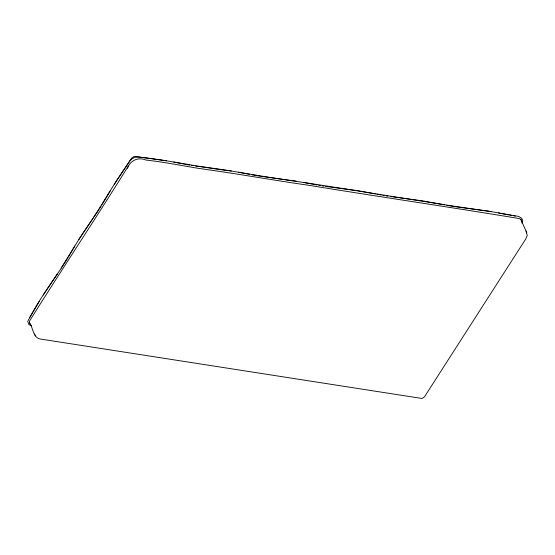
<?xml version="1.0" encoding="UTF-8"?>
<svg xmlns="http://www.w3.org/2000/svg" width="555" height="555" viewBox="0 0 555 555"><rect width="100%" height="100%" fill="white"/><g stroke="black" fill="none" stroke-linecap="round" stroke-linejoin="round"><path stroke-width="0.83" d="M521.915 223.089L522.727 220.529L521.728 218.302L518.682 216.415L487.47 210.99L456.217 206.855M30.178 324.259A5.904 3.85 -25.4 0 1 30.039 320.221C62.361 268.62 96.175 217.817 128.288 166.167M39.287 301.434L32.835 312.389M74.828 246.031L68.376 256.986M110.369 190.636L102.113 204.538M29.873 317.231L32.412 313.138M61.168 268.044L80.725 236.479L98.873 209.672M63.79 264.34L67.953 257.742M99.338 208.937L101.183 206.002M127.47 168.276C130.154 160.409 138.139 156.794 145.812 160.02C163.829 162.018 181.603 165.605 199.474 168.519C235.84 173.479 271.957 180.028 308.289 185.217C378.371 196.636 448.634 206.918 518.696 218.462A5.904 3.85 -23.2 0 1 521.617 221.244M114.344 184.225L129.912 160.839L132.187 158.605L135.455 157.127L138.639 156.912L166.424 160.783M78.803 239.628L96.709 212.648L116.272 181.076L131.632 158.147L134.053 156.517L140.755 157.287M43.255 295.031L63.332 265.068M57.269 274.135C46.71 289.356 36.144 304.938 27.75 321.366L28.909 324.62L31.358 325.709M141.511 157.412C171.641 160.672 201.222 167.645 231.359 170.954M195.665 166.098L197.254 166.257M261.398 176.344C338.134 186.931 414.412 200.764 491.119 211.628M325.542 186.438L357.593 190.649L375.298 193.91M390.484 196.609L392.073 196.761M296.301 181.124C263.389 177.212 230.97 170.087 198.052 166.333M392.871 196.838L422.535 200.82L444.347 204.83M513.923 215.888L515.331 216.117M446.879 205.371L455.419 206.779M382.797 195.339L384.504 195.624M386.211 195.908L387.917 196.186M318.709 185.315L320.415 185.592M322.129 185.876L323.836 186.161M252.06 174.867L260.6 176.268M187.125 164.696L189.685 165.119M191.392 165.397L193.098 165.681M501.061 213.488L509.289 215M376.942 194.208L378.586 194.514M306.242 182.983L314.47 184.496M242.126 172.966L249.535 174.326M183.767 164.002L173.819 162.074M510.135 215.18L511.821 215.541M379.412 194.659L381.098 195.02M315.316 184.669L317.002 185.03M184.593 164.155L186.279 164.516M498.515 212.919L500.43 213.349M303.696 182.408L305.611 182.838M238.761 172.237L241.307 172.813M29.36 322.441C33.203 327.485 32.891 338.404 40.848 339.105L422.057 398.49L424.45 396.867L525.696 239.059L527.25 235.563L526.036 231.005M520.805 219.426L526.848 232.823M34.59 334.027L35.409 335.844"/></g></svg>
